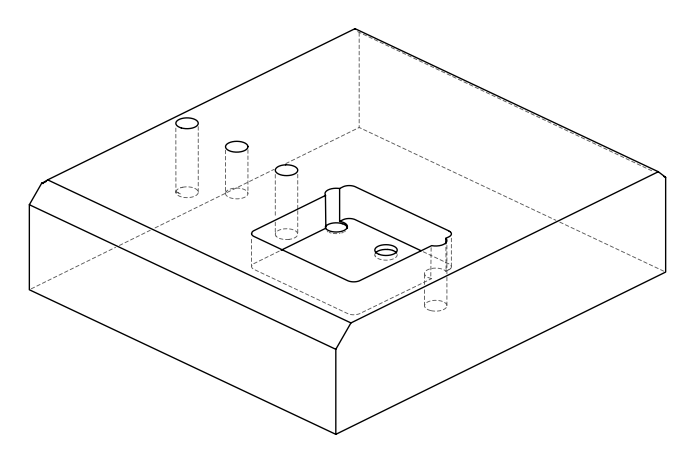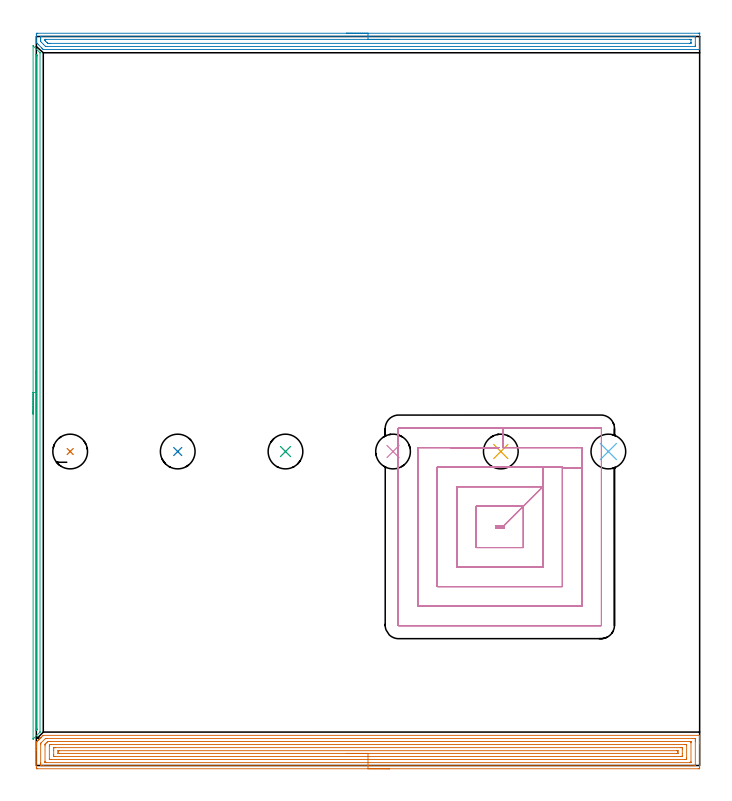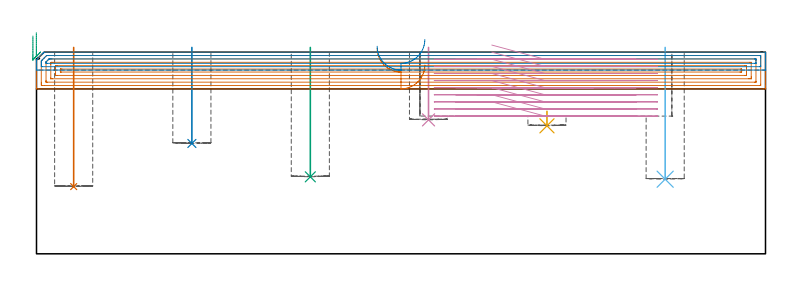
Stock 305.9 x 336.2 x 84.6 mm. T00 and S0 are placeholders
(PLAN: 10 operations, 2 tool changes, 51.7 min)
(1 INDEXABLE_INSERT_DRILL_BLIND_HOLE_FROM_SOLID | STEP1POCKET | NXT0302_003 | 0.24 min | 11286 mm3)
(2 INDEXABLE_INSERT_DRILL_BLIND_HOLE_FROM_SOLID_1 | STEP1POCKET_1 | NXT0302_003 | 0.16 min | 7650 mm3)
(3 INDEXABLE_INSERT_DRILL_BLIND_HOLE_FROM_SOLID_2 | STEP1POCKET_2 | NXT0302_003 | 0.22 min | 10462 mm3)
(4 INDEXABLE_INSERT_DRILL_BLIND_HOLE_FROM_SOLID_3 | STEP1POCKET_3 | NXT0302_003 | 0.12 min | 5663 mm3)
(5 INDEXABLE_INSERT_DRILL_BLIND_HOLE_FROM_SOLID_4 | STEP1POCKET_4 | NXT0302_003 | 0.03 min | 6166 mm3)
(6 INDEXABLE_INSERT_DRILL_BLIND_HOLE_FROM_SOLID_5 | STEP1POCKET_5 | NXT0302_003 | 0.22 min | 10662 mm3)
(7 AREA_MILL | FG_CHAMFER_SURFACE | UGT0205_001 | 14.91 min | 36279 mm3)
(8 AREA_MILL_1 | FG_CHAMFER_SURFACE_1 | UGT0205_001 | 7.53 min | 8609 mm3)
(9 AREA_MILL_2 | FG_CHAMFER_SURFACE_2 | UGT0205_001 | 5.21 min | 1613 mm3)
(10 MILL_RECTANGULAR_POCKET | POCKET_RECTANGULAR_STRAIGHT | NXT0201_011 | Follow Part, ap 3, ae 75% | 23.04 min | 277772 mm3)
(TOOL NXT0302_003 | Index. Insert Drill 16mm [880-D1600L20-05] | D16 PA176 FL80 Z2)
(TOOL UGT0205_001 | Chamfer Mill 20 x 3 x 45 deg. | D20 FL50 Z2)
(TOOL NXT0201_011 | ENDMILL 12mm [2P460-1200-NA 1630] | D12 FL38 Z6)
(OP 1 INDEXABLE_INSERT_DRILL_BLIND_HOLE_FROM_SOLID)
G17 G21 G94 G90
T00 M6
G54
G17 G0 G90 X15.6 Y144.8 S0 M3
G43 Z94.6 H1
G94 G81 G98 Z28.2 F250. R86.6
G80
M5
M2
(OP 2 INDEXABLE_INSERT_DRILL_BLIND_HOLE_FROM_SOLID_1)
G17 G21 G94 G90
T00 M6
G54
G17 G0 G90 X65.2 Y144.8 S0 M3
G43 Z94.6 H1
G94 G81 G98 Z46.3 F250. R86.6
G80
M5
M2
(OP 3 INDEXABLE_INSERT_DRILL_BLIND_HOLE_FROM_SOLID_2)
G17 G21 G94 G90
T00 M6
G54
G17 G0 G90 X114.9 Y144.8 S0 M3
G43 Z94.6 H1
G94 G81 G98 Z32.3 F250. R86.6
G80
M5
M2
(OP 4 INDEXABLE_INSERT_DRILL_BLIND_HOLE_FROM_SOLID_3)
G17 G21 G94 G90
T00 M6
G54
G17 G0 G90 X164.5 Y144.8 S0 M3
G43 Z94.6 H1
G94 G81 G98 Z56.2 F250. R86.6
G80
M5
M2
(OP 5 INDEXABLE_INSERT_DRILL_BLIND_HOLE_FROM_SOLID_4)
G17 G21 G94 G90
T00 M6
G54
G17 G0 G90 X214.2 Y144.8 S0 M3
G43 Z94.6 H1
G94 G81 G98 Z53.7 F250. R59.8
G80
M5
M2
(OP 6 INDEXABLE_INSERT_DRILL_BLIND_HOLE_FROM_SOLID_5)
G17 G21 G94 G90
T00 M6
G54
G17 G0 G90 X263.8 Y144.8 S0 M3
G43 Z94.6 H1
G94 G81 G98 Z31.3 F250. R86.6
G80
M5
M2
(OP 7 AREA_MILL)
G17 G21 G94 G90
T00 M6
G54
G17 G0 G90 X162.95 Y-1.5 S1061 M3
G43 Z94.6 H0
Z79.2
G94 G1 X162.912 Z78.328 F250.
X162.798 Z77.464
X162.609 Z76.612
X162.347 Z75.78
X162.013 Z74.974
X161.61 Z74.2
X161.142 Z73.464
X160.61 Z72.772
X160.021 Z72.129
X159.378 Z71.54
X158.686 Z71.008
X157.95 Z70.54
X157.176 Z70.137
X156.37 Z69.803
X155.538 Z69.541
X154.686 Z69.352
X153.822 Z69.238
X152.95 Z69.2
X0.619
X0.047 Y-1.494 Z69.204
X0.008 Y-1.492 Z69.206
X0. Y-0.923 Z69.774
Y7.09 Z77.785
Y8.528 Z79.224
Y8.871 Z79.567
Y9.559 Z80.258
Y10.371 Z81.07
Y10.617 Z81.315
X0.001 Y10.652 Z81.35
X0.004 Y10.693 Z81.391
X0.024 Y10.724 Z81.423
X0.176 Y10.876 Z81.575
X0.247 Y10.949 Z81.645
X0.321 Y11.022 Z81.721
X0.471 Y11.172 Z81.871
X0.544 Y11.246 Z81.942
X0.619 Y11.32 Z82.019
X0.767 Y11.468 Z82.167
X0.841 Y11.542 Z82.239
X0.917 Y11.618 Z82.317
X1.063 Y11.764 Z82.463
X1.137 Y11.839 Z82.535
X1.215 Y11.915 Z82.614
X1.359 Y12.059 Z82.758
X1.434 Y12.136 Z82.832
X1.513 Y12.213 Z82.912
X1.655 Y12.355 Z83.054
X1.731 Y12.433 Z83.129
X1.81 Y12.511 Z83.21
X1.95 Y12.651 Z83.35
X2.028 Y12.73 Z83.426
X2.108 Y12.809 Z83.508
X2.246 Y12.947 Z83.646
X2.325 Y13.026 Z83.723
X2.406 Y13.107 Z83.806
X3.068 Y13.768 Z84.468
X3.157 Y13.856 Z84.552
X3.205 Y13.896 Z84.59
X3.3 Y13.9 Z84.6
X305.727
X305.89 Y13.897 Z84.588
X305.893 Y13.851 Z84.543
X305.9 Y13.454 Z84.154
Y13.12 Z83.82
Y12.433 Z83.128
Y11.199 Z81.895
Y10.652 Z81.346
Y10.035 Z80.73
Y-0.306 Z70.391
X305.897 Y-0.923 Z69.774
X305.892 Y-1.492 Z69.206
X305.853 Y-1.494 Z69.204
X305.281 Y-1.5 Z69.2
X152.95
Y-0.086 Z70.614
X3.3
X2.455 Y-0.082 Z70.618
X2.406 Y-0.079 Z70.621
X2.01 Y-0.033 Z70.667
X2.003 Y0.369 Z71.069
X2.001 Y0.858 Z71.558
X2. Y1.262 Z71.962
X2.001 Y9.762 Z80.462
X2.004 Y10.162 Z80.862
X2.01 Y10.226 Z80.926
X2.03 Y10.269 Z80.969
X2.112 Y10.354 Z81.054
X2.401 Y10.652 Z81.352
X4.193 Y12.442 Z83.142
X4.25 Y12.479 Z83.179
X4.299 Y12.481 Z83.181
X4.403 Y12.483 Z83.183
X4.613 Y12.485 Z83.185
X5.033 Y12.486 Z83.186
X302.6
X303.445 Y12.482 Z83.182
X303.494 Y12.479 Z83.179
X303.89 Y12.433 Z83.133
X303.897 Y12.031 Z82.731
X303.899 Y11.542 Z82.242
X303.9 Y11.138 Z81.838
X303.899 Y0.454 Z71.154
X303.892 Y-0.033 Z70.667
X303.89 Y-0.077 Z70.623
X303.706 Y-0.082 Z70.618
X303.6 Y-0.085 Z70.615
X152.95 Y-0.086 Z70.614
Y1.328 Z72.028
X4.614 Y1.329 Z72.029
X4.193 Y1.33 Z72.03
X4.053 Y1.333 Z72.033
X4.012 Y1.335 Z72.035
X4.006 Y1.428 Z72.128
X4.002 Y1.556 Z72.256
X4. Y1.748 Z72.448
Y1.94 Z72.64
X4.001 Y9.063 Z79.763
X4.01 Y9.762 Z80.462
X4.017 Y9.806 Z80.506
X4.042 Y9.837 Z80.537
X4.078 Y9.877 Z80.577
X4.193 Y9.994 Z80.694
X4.523 Y10.324 Z81.024
X4.969 Y10.769 Z81.469
X5.086 Y10.887 Z81.587
X5.223 Y11.016 Z81.716
X5.271 Y11.06 Z81.76
X5.324 Y11.064 Z81.764
X5.562 Y11.069 Z81.769
X5.98 Y11.071 Z81.771
X6.452
X301.286
X301.707 Y11.069 Z81.769
X301.847 Y11.067 Z81.767
X301.888 Y11.065 Z81.765
X301.894 Y10.972 Z81.672
X301.898 Y10.844 Z81.544
X301.9 Y10.652 Z81.352
Y10.46 Z81.16
X301.899 Y1.748 Z72.448
X301.898 Y1.557 Z72.257
X301.89 Y1.364 Z72.064
X301.883 Y1.335 Z72.035
X301.864 Y1.332 Z72.032
X301.812 Y1.33 Z72.03
X301.707 Y1.329 Z72.029
X301.234 Y1.328 Z72.028
X152.95
Y2.743 Z73.443
X6.769
X6.067 Y2.745 Z73.445
X6.027 Y2.747 Z73.447
X6.011 Y2.749 Z73.449
X6.008 Y2.769 Z73.469
X6.004 Y2.874 Z73.574
X6.001 Y3.086 Z73.786
X6. Y8.871 Z79.571
X6.01 Y9.306 Z80.006
X6.016 Y9.355 Z80.055
X6.044 Y9.388 Z80.088
X6.101 Y9.449 Z80.149
X6.197 Y9.545 Z80.245
X6.298 Y9.64 Z80.34
X6.311 Y9.65 Z80.35
X6.332 Y9.653 Z80.353
X6.38 Y9.656 Z80.356
X6.479 Y9.657 Z80.357
X6.873
X299.131
X299.833 Y9.655 Z80.355
X299.873 Y9.653 Z80.353
X299.889 Y9.651 Z80.351
X299.892 Y9.631 Z80.331
X299.896 Y9.526 Z80.226
X299.899 Y9.314 Z80.014
X299.9 Y3.549 Z74.249
X299.899 Y3.094 Z73.794
X299.895 Y2.876 Z73.576
X299.89 Y2.768 Z73.468
X299.888 Y2.749 Z73.449
X299.867 Y2.747 Z73.447
X299.813 Y2.745 Z73.445
X299.027 Y2.743 Z73.443
X298.922
X152.95
Y4.157 Z74.857
X8.66 Y4.158 Z74.858
X8.026 Y4.161 Z74.861
X8.018 Y4.163 Z74.863
X8.006 Y4.18 Z74.88
X8.003 Y4.419 Z75.119
X8. Y5.077 Z75.777
Y6.858 Z77.558
Y7.748 Z78.448
X8.002 Y7.981 Z78.681
X8.006 Y8.145 Z78.845
X8.01 Y8.225 Z78.925
X8.018 Y8.236 Z78.936
X8.059 Y8.239 Z78.939
X8.134 Y8.241 Z78.941
X8.397 Y8.243 Z78.943
X8.66
X297.24 Y8.242 Z78.942
X297.874 Y8.239 Z78.939
X297.882 Y8.237 Z78.937
X297.894 Y8.22 Z78.92
X297.897 Y7.981 Z78.681
X297.9 Y7.323 Z78.023
Y5.542 Z76.242
Y4.652 Z75.352
X297.898 Y4.419 Z75.119
X297.894 Y4.255 Z74.955
X297.89 Y4.174 Z74.874
X297.881 Y4.164 Z74.864
X297.841 Y4.161 Z74.861
X297.766 Y4.159 Z74.859
X297.503 Y4.157 Z74.857
X297.24
X152.95
Y5.571 Z76.271
X10.447 Y5.572 Z76.272
X10.183 Y5.573 Z76.273
X10.069 Y5.576 Z76.276
X10.018 Y5.578 Z76.278
X10.01 Y5.604 Z76.304
X10.003 Y5.752 Z76.452
X10.002 Y6.2 Z76.9
X10.004 Y6.642 Z77.342
X10.01 Y6.793 Z77.493
X10.021 Y6.822 Z77.522
X10.053 Y6.824 Z77.524
X10.132 Y6.826 Z77.526
X10.447 Y6.828 Z77.528
X10.709 Y6.829 Z77.529
X295.453 Y6.828 Z77.528
X295.717 Y6.827 Z77.527
X295.831 Y6.824 Z77.524
X295.882 Y6.822 Z77.522
X295.89 Y6.796 Z77.496
X295.897 Y6.648 Z77.348
X295.898 Y6.2 Z76.9
X295.896 Y5.758 Z76.458
X295.89 Y5.607 Z76.307
X295.879 Y5.578 Z76.278
X295.847 Y5.576 Z76.276
X295.768 Y5.574 Z76.274
X295.453 Y5.572 Z76.272
X295.19 Y5.571 Z76.271
X152.95
X152.078 Z76.309
X151.214 Z76.423
X150.362 Z76.612
X149.53 Z76.874
X148.724 Z77.208
X147.95 Z77.611
X147.214 Z78.08
X146.522 Z78.611
X145.879 Z79.2
X145.29 Z79.843
X144.758 Z80.535
X144.29 Z81.271
X143.887 Z82.045
X143.553 Z82.851
X143.291 Z83.683
X143.102 Z84.535
X142.988 Z85.4
X142.95 Z86.271
G0 Z94.6
M5
M2
(OP 8 AREA_MILL_1)
G17 G21 G94 G90
T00 M6
G54
G17 G0 G90 X142.95 Y337.7 S1061 M3
G43 Z94.6 H0
Z87.1
G94 G1 X142.988 Z86.228 F250.
X143.102 Z85.364
X143.291 Z84.512
X143.553 Z83.68
X143.887 Z82.874
X144.29 Z82.1
X144.758 Z81.364
X145.29 Z80.672
X145.879 Z80.029
X146.522 Z79.44
X147.214 Z78.909
X147.95 Z78.44
X148.724 Z78.037
X149.53 Z77.703
X150.362 Z77.441
X151.214 Z77.252
X152.078 Z77.138
X152.95 Z77.1
X305.281 Y337.699 Z77.101
X305.898 Y337.697 Z77.1
X305.899 Y337.696 Z77.101
X305.9 Y333.503 Z81.291
Y332.061 Z82.736
Y331.716 Z83.079
Y331.026 Z83.774
Y330.68 Z84.119
X305.897 Y330.266 Z84.525
X305.894 Y330.225 Z84.566
X305.89 Y330.203 Z84.588
X305.727 Y330.2 Z84.6
X3.299
X3.205 Y330.204 Z84.59
X3.154 Y330.249 Z84.548
X2.914 Y330.486 Z84.314
X2.9 Y330.5 Z84.3
X2.575 Y330.822 Z83.972
X2.406 Y330.992 Z83.804
X0.789 Y332.61 Z82.187
X0.411 Y332.989 Z81.811
X0.277 Y333.123 Z81.676
X0.024 Y333.379 Z81.419
X0.002 Y333.409 Z81.388
X0. Y333.574 Z81.225
Y334.397 Z80.397
Y336.529 Z78.268
X0.003 Y337.078 Z77.717
X0.007 Y337.69 Z77.105
X0.619 Y337.7 Z77.1
X152.95
Y336.286 Z78.514
X303.494 Y336.285 Z78.515
X303.595 Y336.284 Z78.516
X303.798 Y336.279 Z78.521
X303.891 Y336.271 Z78.529
X303.894 Y336.242 Z78.558
X303.896 Y336.184 Z78.616
X303.9 Y335.778 Z79.022
X303.899 Y332.205 Z82.595
X303.892 Y331.716 Z83.084
X303.89 Y331.621 Z83.179
X303.697 Y331.617 Z83.183
X303.595 Y331.615 Z83.185
X5.086
X4.29 Y331.619 Z83.181
X4.249 Y331.621 Z83.179
X4.193 Y331.663 Z83.137
X4.137 Y331.716 Z83.084
X3.3 Y332.55 Z82.25
X3.24 Y332.61 Z82.19
X2.406 Y333.446 Z81.354
X2.354 Y333.503 Z81.297
X2.01 Y333.899 Z80.901
X2.004 Y334.397 Z80.403
X2.001 Y334.802 Z79.998
X2. Y335.29 Z79.51
X2.001 Y335.695 Z79.105
X2.008 Y336.184 Z78.616
X2.01 Y336.279 Z78.521
X2.203 Y336.283 Z78.517
X2.305 Y336.285 Z78.515
X152.95 Y336.286 Z78.514
Y334.871 Z79.929
X301.233
X301.707 Y334.869 Z79.931
X301.864 Y334.866 Z79.934
X301.884 Y334.865 Z79.935
X301.89 Y334.821 Z79.979
X301.895 Y334.718 Z80.082
X301.899 Y334.59 Z80.21
Y333.503 Z81.297
X301.898 Y333.313 Z81.487
X301.89 Y333.118 Z81.682
X301.876 Y333.035 Z81.765
X301.825 Y333.033 Z81.767
X301.707 Y333.031 Z81.769
X301.288 Y333.029 Z81.771
X6.454
X5.98 Y333.03 Z81.77
X5.558 Y333.032 Z81.768
X5.325 Y333.035 Z81.765
X5.266 Y333.045 Z81.755
X5.187 Y333.118 Z81.682
X5.086 Y333.214 Z81.586
X4.797 Y333.503 Z81.297
X4.193 Y334.109 Z80.691
X4.055 Y334.255 Z80.545
X4.022 Y334.291 Z80.509
X4.01 Y334.333 Z80.467
X4.007 Y334.397 Z80.403
X4.003 Y334.587 Z80.213
X4.01 Y334.782 Z80.018
X4.024 Y334.865 Z79.935
X4.075 Y334.867 Z79.933
X4.193 Y334.869 Z79.931
X4.612 Y334.871 Z79.929
X152.95
X153.822 Z79.967
X154.686 Z80.08
X155.538 Z80.269
X156.37 Z80.532
X157.176 Z80.865
X157.95 Z81.268
X158.686 Z81.737
X159.378 Z82.268
X160.021 Z82.857
X160.61 Z83.501
X161.142 Z84.193
X161.61 Z84.929
X162.013 Z85.702
X162.347 Z86.508
X162.609 Z87.34
X162.798 Z88.192
X162.912 Z89.057
X162.95 Z89.929
G0 Z94.6
M5
M2
(OP 9 AREA_MILL_2)
G17 G21 G94 G90
T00 M6
G54
G17 G0 G90 X-1.5 Y162.05 S1061 M3
G43 Z94.6 H0
Z91.4
G94 G1 Y162.088 Z90.528 F250.
Y162.202 Z89.664
Y162.391 Z88.812
Y162.653 Z87.98
Y162.987 Z87.174
Y163.39 Z86.4
Y163.859 Z85.664
Y164.39 Z84.972
Y164.979 Z84.329
Y165.622 Z83.74
Y166.314 Z83.208
Y167.05 Z82.74
Y167.824 Z82.337
Y168.63 Z82.003
Y169.462 Z81.741
Y170.314 Z81.552
Y171.179 Z81.438
Y172.05 Z81.4
Y331.824
X-1.498 Y331.895
X-1.489 Y331.89 Z81.408
X1.548 Y328.853 Z84.447
X1.67 Y328.728 Z84.566
X1.695 Y328.695 Z84.59
X1.7 Y328.622 Z84.6
Y15.478
X1.695 Y15.405 Z84.59
X1.67 Y15.372 Z84.566
X1.547 Y15.247 Z84.446
X-1.205 Y12.493 Z81.691
X-1.344 Y12.355 Z81.554
X-1.489 Y12.21 Z81.408
X-1.497 Y12.205 Z81.4
X-1.499 Z81.399
X-1.5 Y12.355 Z81.4
Y172.05
X-0.086 Z82.814
X-0.085 Y327.73 Z82.815
X-0.084 Y327.9 Z82.816
X-0.081 Y327.984 Z82.819
X-0.08 Y328.012 Z82.82
X-0.062 Y328. Z82.838
X0.214 Y327.73 Z83.114
X0.275 Y327.664 Z83.175
X0.279 Y327.606 Z83.179
X0.282 Y327.475 Z83.182
X0.285 Y327.094 Z83.185
Y17.006
X0.283 Y16.629 Z83.183
X0.279 Y16.494 Z83.179
X0.275 Y16.437 Z83.175
X0.215 Y16.37 Z83.115
X-0.03 Y16.126 Z82.87
X-0.067 Y16.095 Z82.833
X-0.079 Y16.087 Z82.821
X-0.081 Y16.11 Z82.819
X-0.084 Y16.37 Z82.816
X-0.085 Y16.709 Z82.815
X-0.086 Y17.006 Z82.814
Y172.05
Y172.922 Z82.852
Y173.787 Z82.966
Y174.638 Z83.155
Y175.47 Z83.417
Y176.276 Z83.751
Y177.05 Z84.154
Y177.786 Z84.623
Y178.478 Z85.154
Y179.121 Z85.743
Y179.711 Z86.386
Y180.242 Z87.078
Y180.71 Z87.814
Y181.113 Z88.588
Y181.447 Z89.394
Y181.709 Z90.226
Y181.898 Z91.078
Y182.012 Z91.943
Y182.05 Z92.814
G0 Z94.6
M5
M2
(OP 10 MILL_RECTANGULAR_POCKET)
G17 G21 G94 G90
T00 M6
G54
G17 G0 G90 X191.045 Y146.6 S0 M3
G43 Z94.6 H1
Z87.6
G94 G1 X213.355 Z81.622 F250.
X175.9 F500.
Y73.5
X251.6
Y137.254
X242.6
Y137.6
X233.6
Y128.6
X215.6 Y110.6
X211.9
Y109.5
X215.6
Y110.6
X224.6 Y119.6
X202.9
Y100.5
X224.6
Y119.6
X233.6 Y128.6
X193.9
Y91.5
X233.6
Y128.6
Y137.6
X184.9
Y82.5
X242.6
Y137.254
X251.6
Y146.6
X215.059
Y155.6
X167.1
G3 X166.9 Y155.4 R0.2
G1 Y64.7
G3 X167.1 Y64.5 R0.2
G1 X260.4
G3 X260.6 Y64.7 R0.2
G1 Y155.4
G3 X260.4 Y155.6 R0.2
G1 X215.059
X214.059
G0 X191.045 Y146.6 Z84.622
G1 X213.355 Z78.644 F250.
X175.9 F500.
Y73.5
X251.6
Y137.254
X242.6
Y137.6
X233.6
Y128.6
X215.6 Y110.6
X211.9
Y109.5
X215.6
Y110.6
X224.6 Y119.6
X202.9
Y100.5
X224.6
Y119.6
X233.6 Y128.6
X193.9
Y91.5
X233.6
Y128.6
Y137.6
X184.9
Y82.5
X242.6
Y137.254
X251.6
Y146.6
X215.059
Y155.6
X167.1
G3 X166.9 Y155.4 R0.2
G1 Y64.7
G3 X167.1 Y64.5 R0.2
G1 X260.4
G3 X260.6 Y64.7 R0.2
G1 Y155.4
G3 X260.4 Y155.6 R0.2
G1 X215.059
X214.059
G0 X191.045 Y146.6 Z81.644
G1 X213.355 Z75.667 F250.
X175.9 F500.
Y73.5
X251.6
Y137.253
X242.6
Y137.6
X233.6
Y128.6
X215.6 Y110.6
X211.9
Y109.5
X215.6
Y110.6
X224.6 Y119.6
X202.9
Y100.5
X224.6
Y119.6
X233.6 Y128.6
X193.9
Y91.5
X233.6
Y128.6
Y137.6
X184.9
Y82.5
X242.6
Y137.253
X251.6
Y146.6
X215.059
Y155.6
X167.1
G3 X166.9 Y155.4 R0.2
G1 Y64.7
G3 X167.1 Y64.5 R0.2
G1 X260.4
G3 X260.6 Y64.7 R0.2
G1 Y155.4
G3 X260.4 Y155.6 R0.2
G1 X215.059
X214.059
G0 X191.045 Y146.6 Z78.667
G1 X213.355 Z72.689 F250.
X175.9 F500.
Y73.5
X251.6
Y137.254
X242.6
Y137.6
X233.6
Y128.6
X215.6 Y110.6
X211.9
Y109.5
X215.6
Y110.6
X224.6 Y119.6
X202.9
Y100.5
X224.6
Y119.6
X233.6 Y128.6
X193.9
Y91.5
X233.6
Y128.6
Y137.6
X184.9
Y82.5
X242.6
Y137.254
X251.6
Y146.6
X215.059
Y155.6
X167.1
G3 X166.9 Y155.4 R0.2
G1 Y64.7
G3 X167.1 Y64.5 R0.2
G1 X260.4
G3 X260.6 Y64.7 R0.2
G1 Y155.4
G3 X260.4 Y155.6 R0.2
G1 X215.059
X214.059
G0 X191.045 Y146.6 Z75.689
G1 X213.355 Z69.711 F250.
X175.9 F500.
Y73.5
X251.6
Y137.254
X242.6
Y137.6
X233.6
Y128.6
X215.6 Y110.6
X211.9
Y109.5
X215.6
Y110.6
X224.6 Y119.6
X202.9
Y100.5
X224.6
Y119.6
X233.6 Y128.6
X193.9
Y91.5
X233.6
Y128.6
Y137.6
X184.9
Y82.5
X242.6
Y137.254
X251.6
Y146.6
X215.059
Y155.6
X167.1
G3 X166.9 Y155.4 R0.2
G1 Y64.7
G3 X167.1 Y64.5 R0.2
G1 X260.4
G3 X260.6 Y64.7 R0.2
G1 Y155.4
G3 X260.4 Y155.6 R0.2
G1 X215.059
X214.059
G0 X191.048 Y146.6 Z72.711
G1 X213.358 Z66.733 F250.
X175.9 F500.
Y73.5
X251.6
Y137.253
X242.6
Y137.6
X233.6
Y128.6
X215.6 Y110.6
X211.9
Y109.5
X215.6
Y110.6
X224.6 Y119.6
X202.9
Y100.5
X224.6
Y119.6
X233.6 Y128.6
X193.9
Y91.5
X233.6
Y128.6
Y137.6
X184.9
Y82.5
X242.6
Y137.253
X251.6
Y146.6
X215.058
Y155.6
X167.1
G3 X166.9 Y155.4 R0.2
G1 Y64.7
G3 X167.1 Y64.5 R0.2
G1 X260.4
G3 X260.6 Y64.7 R0.2
G1 Y155.4
G3 X260.4 Y155.6 R0.2
G1 X215.058
X214.058
G0 X191.048 Y146.6 Z69.733
G1 X213.358 Z63.756 F250.
X175.9 F500.
Y73.5
X251.6
Y137.253
X242.6
Y137.6
X233.6
Y128.6
X215.6 Y110.6
X211.9
Y109.5
X215.6
Y110.6
X224.6 Y119.6
X202.9
Y100.5
X224.6
Y119.6
X233.6 Y128.6
X193.9
Y91.5
X233.6
Y128.6
Y137.6
X184.9
Y82.5
X242.6
Y137.253
X251.6
Y146.6
X215.058
Y155.6
X167.1
G3 X166.9 Y155.4 R0.2
G1 Y64.7
G3 X167.1 Y64.5 R0.2
G1 X260.4
G3 X260.6 Y64.7 R0.2
G1 Y155.4
G3 X260.4 Y155.6 R0.2
G1 X215.058
X214.058
G0 X191.046 Y146.6 Z66.756
G1 X213.356 Z60.778 F250.
X175.9 F500.
Y73.5
X251.6
Y137.253
X242.6
Y137.6
X233.6
Y128.6
X215.6 Y110.6
X211.9
Y109.5
X215.6
Y110.6
X224.6 Y119.6
X202.9
Y100.5
X224.6
Y119.6
X233.6 Y128.6
X193.9
Y91.5
X233.6
Y128.6
Y137.6
X184.9
Y82.5
X242.6
Y137.253
X251.6
Y146.6
X215.059
Y155.6
X167.1
G3 X166.9 Y155.4 R0.2
G1 Y64.7
G3 X167.1 Y64.5 R0.2
G1 X260.4
G3 X260.6 Y64.7 R0.2
G1 Y155.4
G3 X260.4 Y155.6 R0.2
G1 X215.059
X214.059
G0 X191.045 Y146.6 Z63.778
G1 X213.355 Z57.8 F250.
X175.9 F500.
Y73.5
X251.6
Y137.253
X242.6
Y137.6
X233.6
Y128.6
X215.6 Y110.6
X211.9
Y109.5
X215.6
Y110.6
X224.6 Y119.6
X202.9
Y100.5
X224.6
Y119.6
X233.6 Y128.6
X193.9
Y91.5
X233.6
Y128.6
Y137.6
X184.9
Y82.5
X242.6
Y137.253
X251.6
Y146.6
X215.059
Y155.6
X167.1
G3 X166.9 Y155.4 R0.2
G1 Y64.7
G3 X167.1 Y64.5 R0.2
G1 X260.4
G3 X260.6 Y64.7 R0.2
G1 Y155.4
G3 X260.4 Y155.6 R0.2
G1 X215.059
X214.059
G0 Z94.6
M5
M2
